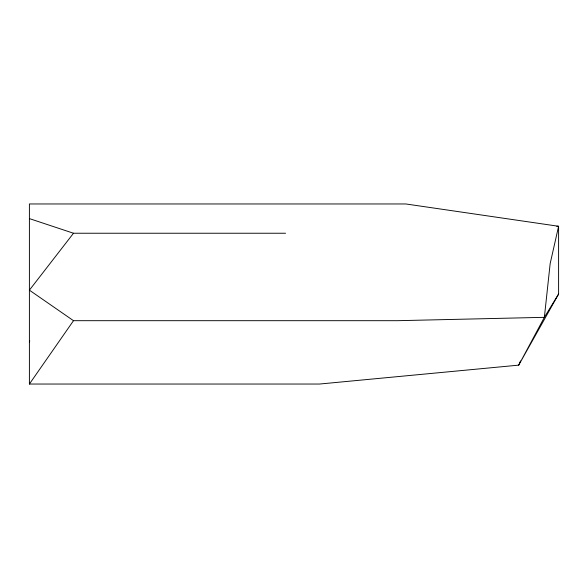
<?xml version="1.0" encoding="UTF-8"?>
<svg xmlns="http://www.w3.org/2000/svg" width="588" height="588" viewBox="0 0 588 588"><rect width="100%" height="100%" fill="white"/><g stroke="black" fill="none" stroke-linecap="round" stroke-linejoin="round"><path stroke-width="0.88" d="M29.4 342.591L29.745 340.797M520.476 360.966L518.734 365.141L319.541 384.037L29.4 384.037L29.4 203.963L405.838 203.963L558.6 226.277L558.6 294.037L518.734 365.141L544.37 317.329L558.6 294.037M29.4 384.037L73.5 320.688L397.598 320.688L544.37 317.329L550.155 263.637L558.6 226.277L556.792 226.27M285.555 233.238L73.5 233.238L29.4 290.163L73.5 320.688M29.4 218.604L73.5 233.238"/></g></svg>
